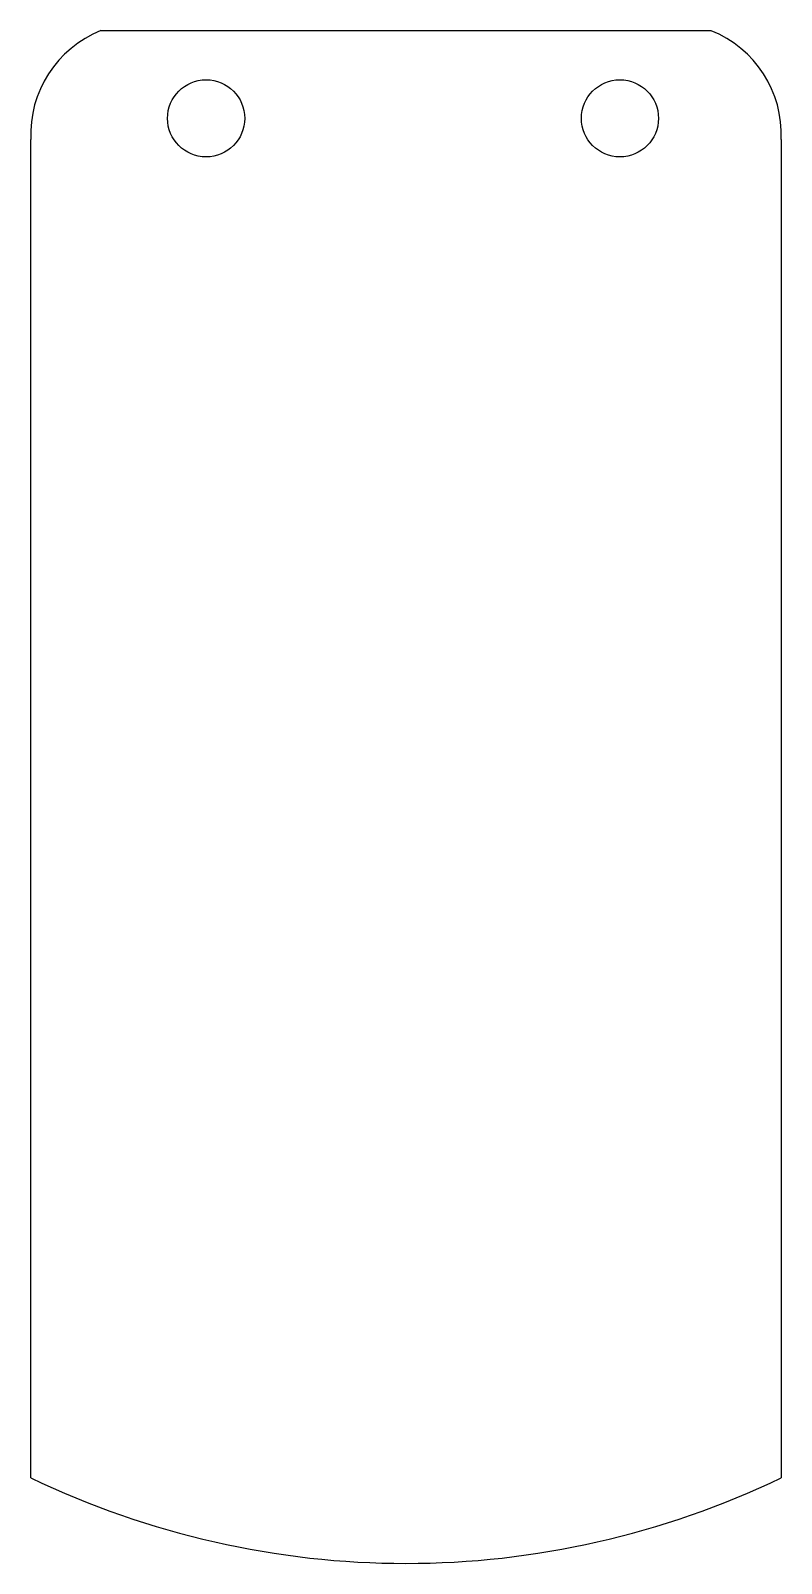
# Model space of a CAD drawing. Header units: millimetres. Extents: x 153.8 to 175.2, y -131.4 to -87.7.
import ezdxf

# ---------------------------------------------------------------- set-up
doc = ezdxf.new("R2010")
doc.units = ezdxf.units.MM
doc.layers.add('Part__Feature', color=7, linetype='CONTINUOUS')

msp = doc.modelspace()

# ---------------------------------------------------------------- linework, layer by layer
at = {"layer": 'Part__Feature'}
for p, q in [((155.8, -87.7), (155.8, -87.7, 1.51)), ((155.8, -87.7, 1.51), (173.2, -87.7, 1.51)), ((155.8, -87.7), (173.2, -87.7)), ((155.8, -87.7), (173.2, -87.7)), ((155.8, -87.7, 1.51), (173.2, -87.7, 1.51)), ((155.8, -87.7), (155.8, -87.7, 1.51)), ((173.2, -87.7), (173.2, -87.7, 1.51)), ((173.2, -87.7), (173.2, -87.7, 1.51)), ((153.8, -128.963), (153.8, -90.8)), ((153.8, -128.963, 1.51), (153.8, -90.8, 1.51)), ((153.8, -90.8), (153.8, -90.8, 1.51)), ((153.8, -128.963, 1.51), (153.8, -90.8, 1.51)), ((153.8, -90.8), (153.8, -90.8, 1.51)), ((153.8, -128.963), (153.8, -90.8)), ((175.2, -90.801), (175.2, -90.801, 1.51)), ((175.2, -90.801), (175.2, -90.801, 1.51)), ((175.2, -90.801, 1.51), (175.2, -128.963, 1.51)), ((175.2, -90.801), (175.2, -128.963)), ((175.2, -90.801), (175.2, -128.963)), ((175.2, -90.801, 1.51), (175.2, -128.963, 1.51)), ((158.8, -91.3), (158.8, -91.3, 1.51)), ((158.8, -91.3), (158.8, -91.3, 1.51)), ((170.6, -91.3), (170.6, -91.3, 1.51)), ((170.6, -91.3), (170.6, -91.3, 1.51)), ((153.8, -128.963), (153.8, -128.963, 1.51)), ((153.8, -128.963), (153.8, -128.963, 1.51)), ((175.2, -128.963), (175.2, -128.963, 1.51)), ((175.2, -128.963), (175.2, -128.963, 1.51))]:
    msp.add_line(p, q, dxfattribs=at)
for centre in [(158.8, -90.2), (158.8, -90.2, 1.51), (158.8, -90.2, 1.51), (158.8, -90.2), (170.6, -90.2), (170.6, -90.2, 1.51), (170.6, -90.2, 1.51), (170.6, -90.2)]:
    msp.add_circle(centre, 1.1, dxfattribs=at)
for centre, radius, start, end in [((156.983, -90.658), 3.186, 111.797, -177.453), ((156.983, -90.658, 1.51), 3.186, 111.797, -177.453), ((156.983, -90.658, 1.51), 3.186, 111.797, -177.453), ((156.983, -90.658), 3.186, 111.797, -177.453), ((172.017, -90.659, 1.51), 3.186, -2.5628, 68.2024), ((172.017, -90.659), 3.186, -2.5628, 68.2024), ((172.017, -90.659), 3.186, -2.5628, 68.2024), ((172.017, -90.659, 1.51), 3.186, -2.5628, 68.2024), ((164.5, -106.696), 24.704, -115.6661, -64.3339), ((164.5, -106.696, 1.51), 24.704, -115.6661, -64.3339), ((164.5, -106.696, 1.51), 24.704, -115.6661, -64.3339), ((164.5, -106.696), 24.704, -115.6661, -64.3339)]:
    msp.add_arc(centre, radius, start, end, dxfattribs=at)

doc.saveas('drawing.dxf')
